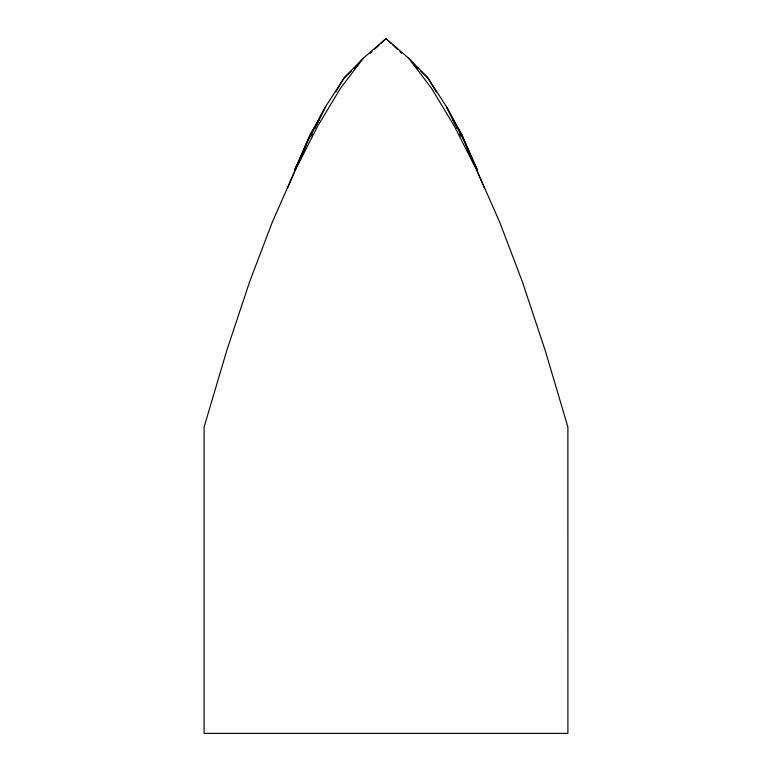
<?xml version="1.0" encoding="UTF-8"?>
<svg xmlns="http://www.w3.org/2000/svg" width="772" height="772" viewBox="0 0 772 772"><rect width="100%" height="100%" fill="white"/><g stroke="black" fill="none" stroke-linecap="round" stroke-linejoin="round"><path stroke-width="1.16" d="M300.308 159.428L301.62 156.118M302.489 153.908L306.407 143.959L325.35 107.019L344.293 77.683L363.255 58.257L386 38.6L408.755 58.257L427.707 77.683L446.65 107.019L461.81 134.656L476.961 169.28L469.646 154.246M300.298 158.974L301.649 155.655M302.547 153.445L303.898 150.135M304.795 147.915L310.19 134.656L325.35 107.019L314.899 128.49M287.445 188.281L306.407 143.959L295.039 169.28L302.354 154.246M295.039 169.28L310.19 134.656L314.455 127.534M311.241 135.997L312.284 133.855M315.671 125.498L319.328 119.39M335.762 91.926L344.293 77.683L351.241 71.169M363.255 58.257L340.52 88.259L317.784 125.923L295.049 170.631L272.304 222.143L249.568 281.954L226.833 350.295L204.107 427.003L204.097 733.39L567.903 733.39L567.893 427.003L545.167 350.295L522.432 281.954L499.696 222.143L476.951 170.631L454.216 125.923L431.48 88.259L408.755 58.257M353.846 68.727L358.189 64.655M370.357 53.258L372.094 51.627M374.7 49.186L379.052 45.114M380.789 43.483L386 38.6L391.211 43.483M392.948 45.114L397.3 49.186M399.906 51.627L401.643 53.258M413.811 64.655L418.154 68.727M420.759 71.169L427.707 77.683L436.238 91.926M452.672 119.39L456.329 125.498M457.545 127.534L461.81 134.656L467.205 147.925M457.101 128.49L446.65 107.019L465.593 143.959L476.961 169.28M459.716 133.855L460.759 135.997M484.555 188.281L465.593 143.959L469.511 153.908M468.102 150.135L469.453 153.445M470.351 155.655L471.702 158.974M470.38 156.118L471.692 159.428"/></g></svg>
